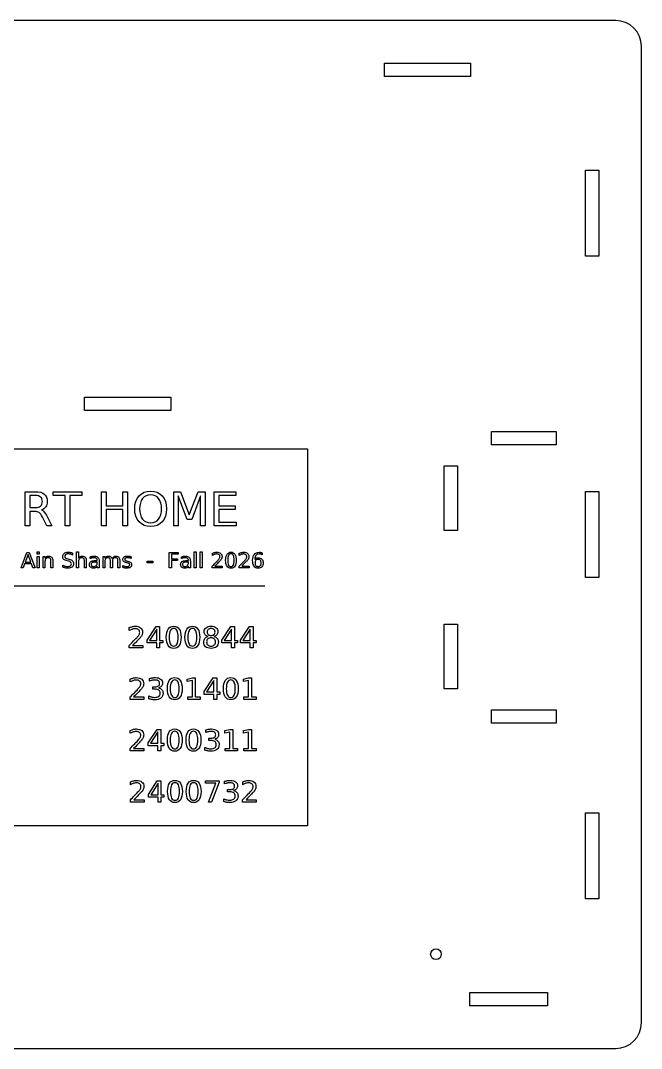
# Model space of a CAD drawing. Header units: millimetres. Extents: x 0 to 320, y 0 to 240.
# Drawn here: x 175 to 320, y 0 to 240 of the extents above; entities that cross this region are included whole.
import ezdxf

# ---------------------------------------------------------------- set-up
doc = ezdxf.new("R2010")
doc.units = ezdxf.units.MM
doc.layers.add('CUT', color=1, linetype='Continuous')
doc.layers.add('ENGRAVE', color=5, linetype='Continuous')

msp = doc.modelspace()

# ---------------------------------------------------------------- linework, layer by layer
at = {"layer": 'CUT'}
msp.add_lwpolyline([(6, 0), (314, 0), (315.17, 0.12), (316.3, 0.46), (317.33, 1.01), (318.24, 1.76), (318.99, 2.67), (319.54, 3.7), (319.88, 4.83), (320, 6), (320, 234), (319.88, 235.17), (319.54, 236.3), (318.99, 237.33), (318.24, 238.24), (317.33, 238.99), (316.3, 239.54), (315.17, 239.88), (314, 240), (6, 240)], dxfattribs=at)
for points in [[(280.05, 226.95), (259.95, 226.95), (259.95, 230.05), (280.05, 230.05)], [(310.05, 205.05), (310.05, 184.95), (306.95, 184.95), (306.95, 205.05)], [(210.05, 152.05), (210.05, 148.95), (189.95, 148.95), (189.95, 152.05)], [(284.95, 144.05), (300.05, 144.05), (300.05, 140.95), (284.95, 140.95)], [(277.05, 120.95), (273.95, 120.95), (273.95, 136.05), (277.05, 136.05)], [(310.05, 109.95), (306.95, 109.95), (306.95, 130.05), (310.05, 130.05)], [(273.95, 83.95), (273.95, 99.05), (277.05, 99.05), (277.05, 83.95)], [(300.05, 79.05), (300.05, 75.95), (284.95, 75.95), (284.95, 79.05)], [(306.95, 34.95), (306.95, 55.05), (310.05, 55.05), (310.05, 34.95)], [(298.05, 13.05), (298.05, 9.95), (279.95, 9.95), (279.95, 13.05)]]:
    msp.add_lwpolyline(points, close=True, dxfattribs=at)
msp.add_circle((272, 22), 1.25, dxfattribs=at)
at = {"layer": 'ENGRAVE'}
msp.add_line((88, 108), (232, 108), dxfattribs=at)
for points in [[(78, 52), (78, 140), (242, 140), (242, 52)], [(179.84, 125.75), (180.01, 125.68), (180.18, 125.57), (180.35, 125.42), (180.51, 125.25), (180.68, 125.04), (180.84, 124.79), (181.01, 124.51), (181.18, 124.19), (182.27, 122), (181.11, 122), (180.09, 124.05), (179.89, 124.42), (179.7, 124.72), (179.51, 124.95), (179.32, 125.12), (179.12, 125.23), (178.88, 125.32), (178.61, 125.36), (178.3, 125.38), (177.13, 125.38), (177.13, 122), (176.04, 122), (176.04, 130), (178.49, 130), (179.13, 129.96), (179.68, 129.86), (180.15, 129.68), (180.53, 129.43), (180.83, 129.1), (181.04, 128.71), (181.17, 128.24), (181.21, 127.7), (181.19, 127.33), (181.12, 127), (181.01, 126.71), (180.86, 126.44), (180.66, 126.21), (180.43, 126.02), (180.15, 125.87), (179.84, 125.75)], [(182.56, 130), (189.33, 130), (189.33, 129.09), (186.49, 129.09), (186.49, 122), (185.4, 122), (185.4, 129.09), (182.56, 129.09), (182.56, 130)], [(193.86, 130), (194.94, 130), (194.94, 126.72), (198.87, 126.72), (198.87, 130), (199.96, 130), (199.96, 122), (198.87, 122), (198.87, 125.81), (194.94, 125.81), (194.94, 122), (193.86, 122), (193.86, 130)], [(205.36, 130.14), (206.16, 130.07), (206.87, 129.86), (207.5, 129.51), (208.05, 129.02), (208.49, 128.4), (208.8, 127.7), (208.99, 126.89), (209.06, 125.99), (208.99, 125.09), (208.8, 124.29), (208.49, 123.58), (208.05, 122.97), (207.5, 122.48), (206.87, 122.13), (206.16, 121.92), (205.36, 121.84), (204.56, 121.91), (203.84, 122.13), (203.21, 122.48), (202.66, 122.97), (202.22, 123.58), (201.9, 124.29), (201.71, 125.09), (201.65, 125.99), (201.71, 126.89), (201.9, 127.7), (202.22, 128.4), (202.66, 129.02), (203.21, 129.51), (203.84, 129.86), (204.56, 130.07), (205.36, 130.14)], [(210.75, 130), (212.36, 130), (214.4, 124.56), (216.46, 130), (218.07, 130), (218.07, 122), (217.01, 122), (217.01, 129.02), (214.95, 123.54), (213.86, 123.54), (211.8, 129.02), (211.8, 122), (210.75, 122), (210.75, 130)], [(220.22, 130), (225.28, 130), (225.28, 129.09), (221.3, 129.09), (221.3, 126.72), (225.11, 126.72), (225.11, 125.81), (221.3, 125.81), (221.3, 122.91), (225.37, 122.91), (225.37, 122), (220.22, 122), (220.22, 130)], [(177.13, 129.11), (177.13, 126.27), (178.49, 126.27), (178.85, 126.29), (179.17, 126.36), (179.44, 126.47), (179.67, 126.63), (179.84, 126.83), (179.97, 127.08), (180.04, 127.37), (180.07, 127.7), (180.04, 128.03), (179.97, 128.31), (179.84, 128.55), (179.67, 128.75), (179.44, 128.91), (179.17, 129.02), (178.85, 129.09), (178.49, 129.11), (177.13, 129.11)], [(205.36, 129.27), (204.8, 129.21), (204.3, 129.05), (203.86, 128.77), (203.49, 128.39), (203.18, 127.91), (202.97, 127.35), (202.84, 126.71), (202.79, 125.99), (202.84, 125.28), (202.97, 124.64), (203.18, 124.08), (203.49, 123.6), (203.86, 123.22), (204.3, 122.94), (204.8, 122.78), (205.36, 122.72), (205.92, 122.78), (206.41, 122.94), (206.85, 123.22), (207.23, 123.6), (207.53, 124.08), (207.74, 124.64), (207.87, 125.28), (207.91, 125.99), (207.87, 126.71), (207.74, 127.35), (207.53, 127.91), (207.23, 128.39), (206.85, 128.77), (206.41, 129.05), (205.92, 129.21), (205.36, 129.27)], [(176.46, 115.8), (177.01, 115.8), (178.38, 112.2), (177.88, 112.2), (177.55, 113.12), (175.93, 113.12), (175.6, 112.2), (175.09, 112.2), (176.46, 115.8)], [(176.74, 115.32), (176.07, 113.53), (177.4, 113.53), (176.74, 115.32)], [(178.89, 115.95), (179.33, 115.95), (179.33, 115.39), (178.89, 115.39), (178.89, 115.95)], [(187.14, 115.68), (187.14, 115.21), (187, 115.27), (186.87, 115.32), (186.74, 115.37), (186.62, 115.4), (186.49, 115.43), (186.37, 115.45), (186.26, 115.47), (186.14, 115.47), (185.95, 115.46), (185.79, 115.43), (185.65, 115.38), (185.53, 115.32), (185.43, 115.23), (185.37, 115.13), (185.33, 115.01), (185.31, 114.88), (185.32, 114.76), (185.35, 114.67), (185.39, 114.58), (185.46, 114.52), (185.54, 114.46), (185.66, 114.41), (185.82, 114.36), (186, 114.32), (186.29, 114.26), (186.55, 114.2), (186.77, 114.12), (186.95, 114.01), (187.1, 113.89), (187.21, 113.75), (187.29, 113.59), (187.34, 113.4), (187.36, 113.19), (187.33, 112.95), (187.27, 112.73), (187.16, 112.55), (187.01, 112.4), (186.81, 112.28), (186.57, 112.2), (186.3, 112.15), (185.98, 112.13), (185.85, 112.13), (185.71, 112.14), (185.58, 112.16), (185.43, 112.19), (185.29, 112.22), (185.14, 112.26), (184.99, 112.31), (184.84, 112.36), (184.84, 112.86), (184.98, 112.78), (185.13, 112.71), (185.28, 112.66), (185.42, 112.61), (185.56, 112.57), (185.7, 112.55), (185.84, 112.53), (185.98, 112.53), (186.17, 112.54), (186.35, 112.57), (186.5, 112.62), (186.62, 112.69), (186.72, 112.78), (186.79, 112.89), (186.83, 113.01), (186.85, 113.16), (186.84, 113.28), (186.81, 113.39), (186.76, 113.49), (186.69, 113.57), (186.59, 113.64), (186.47, 113.7), (186.32, 113.75), (186.15, 113.8), (185.85, 113.85), (185.6, 113.92), (185.39, 113.99), (185.21, 114.09), (185.07, 114.19), (184.96, 114.32), (184.88, 114.47), (184.84, 114.64), (184.82, 114.84), (184.84, 115.06), (184.91, 115.26), (185.01, 115.44), (185.16, 115.59), (185.34, 115.71), (185.56, 115.8), (185.81, 115.85), (186.09, 115.87), (186.21, 115.86), (186.34, 115.85), (186.47, 115.84), (186.6, 115.82), (186.73, 115.79), (186.87, 115.76), (187, 115.72), (187.14, 115.68)], [(190.34, 113.83), (190.34, 112.2), (189.9, 112.2), (189.9, 113.82), (189.89, 114), (189.86, 114.15), (189.81, 114.28), (189.75, 114.39), (189.66, 114.47), (189.56, 114.53), (189.44, 114.57), (189.3, 114.58), (189.13, 114.57), (188.98, 114.52), (188.85, 114.45), (188.73, 114.35), (188.64, 114.23), (188.58, 114.08), (188.54, 113.91), (188.53, 113.73), (188.53, 112.2), (188.08, 112.2), (188.08, 115.95), (188.53, 115.95), (188.53, 114.48), (188.61, 114.6), (188.7, 114.69), (188.8, 114.78), (188.9, 114.85), (189.01, 114.9), (189.13, 114.94), (189.26, 114.96), (189.4, 114.97), (189.62, 114.95), (189.81, 114.89), (189.97, 114.8), (190.1, 114.68), (190.21, 114.52), (190.28, 114.32), (190.33, 114.09), (190.34, 113.83)], [(209.72, 115.8), (211.79, 115.8), (211.79, 115.39), (210.2, 115.39), (210.2, 114.33), (211.63, 114.33), (211.63, 113.92), (210.2, 113.92), (210.2, 112.2), (209.72, 112.2), (209.72, 115.8)], [(215.56, 115.95), (216.01, 115.95), (216.01, 112.2), (215.56, 112.2), (215.56, 115.95)], [(216.94, 115.95), (217.38, 115.95), (217.38, 112.2), (216.94, 112.2), (216.94, 115.95)], [(220.36, 112.61), (222.06, 112.61), (222.06, 112.2), (219.77, 112.2), (219.77, 112.61), (219.92, 112.77), (220.1, 112.95), (220.3, 113.15), (220.53, 113.38), (220.75, 113.6), (220.92, 113.78), (221.05, 113.91), (221.13, 114), (221.24, 114.13), (221.33, 114.25), (221.4, 114.35), (221.46, 114.45), (221.5, 114.54), (221.53, 114.63), (221.55, 114.72), (221.55, 114.81), (221.54, 114.94), (221.5, 115.07), (221.44, 115.18), (221.35, 115.27), (221.24, 115.35), (221.12, 115.41), (220.98, 115.44), (220.83, 115.46), (220.71, 115.45), (220.59, 115.44), (220.47, 115.41), (220.34, 115.38), (220.21, 115.33), (220.08, 115.28), (219.94, 115.21), (219.8, 115.13), (219.8, 115.63), (219.94, 115.68), (220.08, 115.73), (220.22, 115.77), (220.35, 115.8), (220.47, 115.83), (220.59, 115.85), (220.71, 115.86), (220.82, 115.87), (221.08, 115.85), (221.32, 115.8), (221.53, 115.71), (221.71, 115.59), (221.85, 115.43), (221.96, 115.26), (222.02, 115.06), (222.04, 114.84), (222.04, 114.73), (222.02, 114.62), (221.99, 114.52), (221.96, 114.42), (221.91, 114.31), (221.84, 114.2), (221.76, 114.08), (221.65, 113.95), (221.61, 113.9), (221.53, 113.81), (221.42, 113.69), (221.27, 113.54), (221.09, 113.36), (220.88, 113.14), (220.64, 112.89), (220.36, 112.61)], [(224.12, 115.87), (224.41, 115.84), (224.66, 115.75), (224.87, 115.6), (225.05, 115.39), (225.19, 115.12), (225.29, 114.8), (225.35, 114.43), (225.37, 114), (225.35, 113.57), (225.29, 113.19), (225.19, 112.87), (225.05, 112.61), (224.87, 112.4), (224.66, 112.25), (224.41, 112.16), (224.12, 112.13), (223.84, 112.16), (223.59, 112.25), (223.38, 112.4), (223.2, 112.61), (223.06, 112.87), (222.96, 113.19), (222.9, 113.57), (222.88, 114), (222.9, 114.43), (222.96, 114.8), (223.06, 115.12), (223.2, 115.39), (223.38, 115.6), (223.59, 115.75), (223.84, 115.84), (224.12, 115.87)], [(224.12, 115.48), (223.95, 115.46), (223.79, 115.39), (223.66, 115.27), (223.56, 115.11), (223.48, 114.9), (223.42, 114.65), (223.38, 114.34), (223.37, 114), (223.38, 113.65), (223.42, 113.35), (223.48, 113.09), (223.56, 112.89), (223.66, 112.72), (223.79, 112.61), (223.95, 112.54), (224.12, 112.52), (224.3, 112.54), (224.45, 112.61), (224.59, 112.72), (224.69, 112.89), (224.77, 113.09), (224.83, 113.35), (224.87, 113.65), (224.88, 114), (224.87, 114.34), (224.83, 114.65), (224.77, 114.9), (224.69, 115.11), (224.59, 115.27), (224.45, 115.39), (224.3, 115.46), (224.12, 115.48)], [(226.64, 112.61), (228.34, 112.61), (228.34, 112.2), (226.06, 112.2), (226.06, 112.61), (226.21, 112.77), (226.39, 112.95), (226.59, 113.15), (226.81, 113.38), (227.03, 113.6), (227.2, 113.78), (227.33, 113.91), (227.42, 114), (227.52, 114.13), (227.61, 114.25), (227.69, 114.35), (227.74, 114.45), (227.78, 114.54), (227.81, 114.63), (227.83, 114.72), (227.83, 114.81), (227.82, 114.94), (227.78, 115.07), (227.72, 115.18), (227.63, 115.27), (227.52, 115.35), (227.4, 115.41), (227.26, 115.44), (227.11, 115.46), (226.99, 115.45), (226.87, 115.44), (226.75, 115.41), (226.63, 115.38), (226.5, 115.33), (226.36, 115.28), (226.22, 115.21), (226.08, 115.13), (226.08, 115.63), (226.23, 115.68), (226.37, 115.73), (226.5, 115.77), (226.63, 115.8), (226.76, 115.83), (226.88, 115.85), (226.99, 115.86), (227.1, 115.87), (227.36, 115.85), (227.6, 115.8), (227.81, 115.71), (227.99, 115.59), (228.14, 115.43), (228.24, 115.26), (228.3, 115.06), (228.32, 114.84), (228.32, 114.73), (228.3, 114.62), (228.28, 114.52), (228.24, 114.42), (228.19, 114.31), (228.12, 114.2), (228.04, 114.08), (227.94, 113.95), (227.89, 113.9), (227.81, 113.81), (227.7, 113.69), (227.55, 113.54), (227.38, 113.36), (227.17, 113.14), (226.92, 112.89), (226.64, 112.61)], [(231.43, 115.72), (231.43, 115.28), (231.34, 115.32), (231.25, 115.35), (231.16, 115.38), (231.06, 115.41), (230.97, 115.43), (230.88, 115.44), (230.79, 115.45), (230.69, 115.46), (230.47, 115.43), (230.27, 115.37), (230.1, 115.27), (229.96, 115.13), (229.84, 114.95), (229.76, 114.72), (229.7, 114.45), (229.67, 114.15), (229.74, 114.24), (229.83, 114.33), (229.92, 114.41), (230.02, 114.47), (230.13, 114.52), (230.25, 114.55), (230.37, 114.57), (230.5, 114.58), (230.75, 114.56), (230.98, 114.5), (231.18, 114.39), (231.35, 114.25), (231.49, 114.07), (231.59, 113.86), (231.65, 113.62), (231.67, 113.35), (231.65, 113.09), (231.59, 112.86), (231.48, 112.65), (231.34, 112.47), (231.16, 112.32), (230.96, 112.21), (230.73, 112.15), (230.47, 112.13), (230.17, 112.16), (229.92, 112.25), (229.7, 112.4), (229.51, 112.61), (229.37, 112.87), (229.27, 113.19), (229.2, 113.57), (229.18, 114), (229.21, 114.4), (229.28, 114.76), (229.41, 115.08), (229.59, 115.36), (229.81, 115.58), (230.06, 115.74), (230.35, 115.83), (230.68, 115.87), (230.77, 115.86), (230.86, 115.86), (230.95, 115.84), (231.05, 115.83), (231.14, 115.81), (231.24, 115.78), (231.33, 115.75), (231.43, 115.72)], [(178.89, 114.9), (179.33, 114.9), (179.33, 112.2), (178.89, 112.2), (178.89, 114.9)], [(182.51, 113.83), (182.51, 112.2), (182.06, 112.2), (182.06, 113.82), (182.05, 114), (182.03, 114.15), (181.98, 114.28), (181.91, 114.39), (181.83, 114.47), (181.73, 114.53), (181.61, 114.57), (181.47, 114.58), (181.3, 114.57), (181.14, 114.52), (181.01, 114.45), (180.9, 114.35), (180.81, 114.23), (180.74, 114.08), (180.71, 113.91), (180.69, 113.73), (180.69, 112.2), (180.25, 112.2), (180.25, 114.9), (180.69, 114.9), (180.69, 114.48), (180.78, 114.6), (180.87, 114.69), (180.96, 114.78), (181.07, 114.85), (181.18, 114.9), (181.3, 114.94), (181.43, 114.96), (181.57, 114.97), (181.78, 114.95), (181.97, 114.89), (182.14, 114.8), (182.27, 114.68), (182.37, 114.52), (182.45, 114.32), (182.49, 114.09), (182.51, 113.83)], [(193.34, 113.74), (193.34, 112.2), (192.9, 112.2), (192.9, 112.61), (192.81, 112.5), (192.72, 112.4), (192.63, 112.31), (192.52, 112.25), (192.4, 112.2), (192.26, 112.16), (192.12, 112.14), (191.96, 112.13), (191.77, 112.14), (191.59, 112.19), (191.44, 112.26), (191.3, 112.36), (191.2, 112.49), (191.12, 112.63), (191.07, 112.8), (191.06, 112.99), (191.08, 113.2), (191.13, 113.39), (191.23, 113.54), (191.36, 113.67), (191.53, 113.77), (191.74, 113.85), (191.99, 113.89), (192.27, 113.9), (192.9, 113.9), (192.9, 113.95), (192.88, 114.09), (192.85, 114.22), (192.78, 114.33), (192.69, 114.42), (192.58, 114.5), (192.45, 114.55), (192.3, 114.58), (192.13, 114.59), (192.01, 114.59), (191.9, 114.58), (191.79, 114.56), (191.68, 114.53), (191.57, 114.5), (191.46, 114.46), (191.36, 114.42), (191.26, 114.37), (191.26, 114.78), (191.38, 114.82), (191.5, 114.86), (191.61, 114.89), (191.73, 114.92), (191.84, 114.94), (191.95, 114.95), (192.07, 114.96), (192.17, 114.97), (192.45, 114.95), (192.69, 114.89), (192.89, 114.79), (193.05, 114.66), (193.18, 114.49), (193.27, 114.28), (193.32, 114.03), (193.34, 113.74)], [(192.45, 113.56), (192.21, 113.55), (192, 113.53), (191.83, 113.49), (191.71, 113.43), (191.62, 113.36), (191.55, 113.27), (191.51, 113.15), (191.5, 113.02), (191.51, 112.9), (191.54, 112.8), (191.59, 112.72), (191.66, 112.64), (191.74, 112.58), (191.84, 112.54), (191.95, 112.51), (192.08, 112.5), (192.26, 112.52), (192.41, 112.57), (192.55, 112.65), (192.67, 112.76), (192.77, 112.9), (192.84, 113.07), (192.88, 113.25), (192.9, 113.46), (192.9, 113.56), (192.45, 113.56)], [(196.36, 114.38), (196.44, 114.52), (196.54, 114.64), (196.64, 114.74), (196.75, 114.82), (196.87, 114.89), (197.01, 114.93), (197.15, 114.96), (197.3, 114.97), (197.5, 114.95), (197.67, 114.89), (197.82, 114.8), (197.95, 114.67), (198.05, 114.51), (198.12, 114.31), (198.16, 114.09), (198.18, 113.83), (198.18, 112.2), (197.73, 112.2), (197.73, 113.82), (197.72, 114), (197.7, 114.15), (197.66, 114.29), (197.6, 114.39), (197.52, 114.47), (197.42, 114.53), (197.31, 114.57), (197.18, 114.58), (197.01, 114.57), (196.87, 114.52), (196.74, 114.45), (196.63, 114.35), (196.54, 114.23), (196.48, 114.08), (196.44, 113.91), (196.43, 113.73), (196.43, 112.2), (195.98, 112.2), (195.98, 113.82), (195.98, 114), (195.95, 114.16), (195.91, 114.29), (195.85, 114.39), (195.77, 114.47), (195.67, 114.53), (195.56, 114.57), (195.42, 114.58), (195.26, 114.57), (195.12, 114.52), (194.99, 114.45), (194.88, 114.35), (194.79, 114.22), (194.73, 114.08), (194.69, 113.91), (194.68, 113.73), (194.68, 112.2), (194.24, 112.2), (194.24, 114.9), (194.68, 114.9), (194.68, 114.48), (194.76, 114.6), (194.85, 114.7), (194.94, 114.78), (195.05, 114.85), (195.16, 114.9), (195.28, 114.94), (195.41, 114.96), (195.55, 114.97), (195.69, 114.96), (195.82, 114.93), (195.94, 114.88), (196.05, 114.82), (196.15, 114.73), (196.23, 114.63), (196.3, 114.52), (196.36, 114.38)], [(200.79, 114.82), (200.79, 114.4), (200.69, 114.45), (200.59, 114.49), (200.49, 114.52), (200.39, 114.55), (200.29, 114.57), (200.19, 114.58), (200.08, 114.59), (199.97, 114.59), (199.82, 114.59), (199.69, 114.57), (199.57, 114.54), (199.48, 114.49), (199.41, 114.44), (199.36, 114.37), (199.32, 114.28), (199.31, 114.19), (199.32, 114.12), (199.34, 114.05), (199.38, 114), (199.43, 113.95), (199.51, 113.9), (199.61, 113.86), (199.74, 113.82), (199.91, 113.78), (200.06, 113.75), (200.28, 113.69), (200.46, 113.62), (200.61, 113.55), (200.73, 113.46), (200.82, 113.36), (200.88, 113.24), (200.92, 113.1), (200.93, 112.95), (200.91, 112.77), (200.86, 112.61), (200.76, 112.47), (200.63, 112.35), (200.47, 112.25), (200.28, 112.18), (200.06, 112.14), (199.81, 112.13), (199.7, 112.13), (199.59, 112.14), (199.48, 112.15), (199.36, 112.17), (199.24, 112.2), (199.12, 112.23), (198.99, 112.26), (198.87, 112.3), (198.87, 112.76), (198.99, 112.7), (199.11, 112.65), (199.23, 112.6), (199.35, 112.57), (199.47, 112.54), (199.59, 112.52), (199.71, 112.51), (199.82, 112.5), (199.97, 112.51), (200.1, 112.53), (200.21, 112.56), (200.31, 112.61), (200.38, 112.67), (200.43, 112.74), (200.46, 112.82), (200.47, 112.91), (200.47, 113), (200.44, 113.07), (200.41, 113.14), (200.35, 113.19), (200.27, 113.24), (200.16, 113.28), (200.01, 113.33), (199.82, 113.37), (199.66, 113.41), (199.47, 113.46), (199.31, 113.52), (199.17, 113.59), (199.07, 113.68), (198.99, 113.78), (198.93, 113.89), (198.9, 114.02), (198.89, 114.17), (198.9, 114.35), (198.95, 114.51), (199.04, 114.64), (199.16, 114.76), (199.3, 114.85), (199.48, 114.91), (199.69, 114.95), (199.92, 114.97), (200.04, 114.96), (200.16, 114.96), (200.27, 114.95), (200.38, 114.93), (200.49, 114.91), (200.59, 114.88), (200.69, 114.85), (200.79, 114.82)], [(204.55, 113.75), (205.85, 113.75), (205.85, 113.35), (204.55, 113.35), (204.55, 113.75)], [(214.65, 113.74), (214.65, 112.2), (214.21, 112.2), (214.21, 112.61), (214.13, 112.5), (214.04, 112.4), (213.94, 112.31), (213.83, 112.25), (213.71, 112.2), (213.58, 112.16), (213.43, 112.14), (213.27, 112.13), (213.08, 112.14), (212.9, 112.19), (212.75, 112.26), (212.61, 112.36), (212.51, 112.49), (212.43, 112.63), (212.38, 112.8), (212.37, 112.99), (212.39, 113.2), (212.45, 113.39), (212.54, 113.54), (212.67, 113.67), (212.85, 113.77), (213.05, 113.85), (213.3, 113.89), (213.58, 113.9), (214.21, 113.9), (214.21, 113.95), (214.19, 114.09), (214.16, 114.22), (214.09, 114.33), (214, 114.42), (213.89, 114.5), (213.76, 114.55), (213.61, 114.58), (213.44, 114.59), (213.32, 114.59), (213.21, 114.58), (213.1, 114.56), (212.99, 114.53), (212.88, 114.5), (212.77, 114.46), (212.67, 114.42), (212.57, 114.37), (212.57, 114.78), (212.69, 114.82), (212.81, 114.86), (212.92, 114.89), (213.04, 114.92), (213.15, 114.94), (213.27, 114.95), (213.38, 114.96), (213.49, 114.97), (213.76, 114.95), (214, 114.89), (214.2, 114.79), (214.36, 114.66), (214.49, 114.49), (214.58, 114.28), (214.63, 114.03), (214.65, 113.74)], [(213.76, 113.56), (213.52, 113.55), (213.31, 113.53), (213.14, 113.49), (213.02, 113.43), (212.93, 113.36), (212.86, 113.27), (212.83, 113.15), (212.81, 113.02), (212.82, 112.9), (212.85, 112.8), (212.9, 112.72), (212.97, 112.64), (213.05, 112.58), (213.15, 112.54), (213.26, 112.51), (213.39, 112.5), (213.57, 112.52), (213.72, 112.57), (213.86, 112.65), (213.98, 112.76), (214.08, 112.9), (214.15, 113.07), (214.19, 113.25), (214.21, 113.46), (214.21, 113.56), (213.76, 113.56)], [(230.47, 114.19), (230.31, 114.18), (230.17, 114.14), (230.05, 114.07), (229.95, 113.97), (229.86, 113.85), (229.8, 113.7), (229.77, 113.54), (229.76, 113.35), (229.77, 113.17), (229.8, 113.01), (229.86, 112.86), (229.95, 112.74), (230.05, 112.64), (230.17, 112.57), (230.31, 112.53), (230.47, 112.52), (230.62, 112.53), (230.76, 112.57), (230.88, 112.64), (230.99, 112.74), (231.07, 112.86), (231.13, 113.01), (231.17, 113.17), (231.18, 113.35), (231.17, 113.54), (231.13, 113.7), (231.07, 113.85), (230.99, 113.97), (230.88, 114.07), (230.76, 114.14), (230.62, 114.18), (230.47, 114.19)], [(201.16, 94.07), (203.52, 94.07), (203.52, 93.5), (200.34, 93.5), (200.34, 94.07), (200.55, 94.29), (200.8, 94.54), (201.08, 94.82), (201.39, 95.14), (201.69, 95.45), (201.93, 95.69), (202.11, 95.88), (202.23, 96.01), (202.38, 96.18), (202.5, 96.34), (202.6, 96.49), (202.68, 96.62), (202.74, 96.75), (202.78, 96.87), (202.8, 97), (202.81, 97.12), (202.79, 97.31), (202.74, 97.48), (202.65, 97.64), (202.53, 97.77), (202.38, 97.88), (202.21, 97.96), (202.02, 98.01), (201.8, 98.02), (201.64, 98.01), (201.47, 97.99), (201.3, 97.96), (201.13, 97.91), (200.95, 97.85), (200.76, 97.77), (200.57, 97.68), (200.38, 97.58), (200.38, 98.26), (200.58, 98.34), (200.77, 98.4), (200.96, 98.46), (201.14, 98.51), (201.31, 98.54), (201.48, 98.57), (201.64, 98.59), (201.79, 98.59), (202.16, 98.57), (202.49, 98.49), (202.78, 98.37), (203.03, 98.2), (203.23, 97.99), (203.37, 97.75), (203.46, 97.47), (203.49, 97.16), (203.48, 97.01), (203.46, 96.86), (203.42, 96.72), (203.37, 96.58), (203.3, 96.44), (203.21, 96.28), (203.09, 96.11), (202.95, 95.93), (202.89, 95.86), (202.78, 95.74), (202.62, 95.58), (202.42, 95.37), (202.17, 95.11), (201.88, 94.81), (201.54, 94.46), (201.16, 94.07)], [(206.62, 98.5), (207.47, 98.5), (207.47, 95.24), (208.18, 95.24), (208.18, 94.68), (207.47, 94.68), (207.47, 93.5), (206.8, 93.5), (206.8, 94.68), (204.54, 94.68), (204.54, 95.33), (206.62, 98.5)], [(210.75, 98.59), (211.14, 98.55), (211.49, 98.42), (211.78, 98.22), (212.03, 97.93), (212.23, 97.56), (212.36, 97.11), (212.45, 96.59), (212.47, 95.99), (212.45, 95.4), (212.36, 94.88), (212.23, 94.44), (212.03, 94.07), (211.78, 93.78), (211.49, 93.57), (211.14, 93.44), (210.75, 93.4), (210.35, 93.44), (210.01, 93.57), (209.71, 93.78), (209.46, 94.07), (209.27, 94.44), (209.13, 94.88), (209.05, 95.4), (209.02, 95.99), (209.05, 96.59), (209.13, 97.11), (209.27, 97.56), (209.46, 97.93), (209.71, 98.22), (210.01, 98.42), (210.35, 98.55), (210.75, 98.59)], [(215.11, 98.59), (215.51, 98.55), (215.85, 98.42), (216.15, 98.22), (216.39, 97.93), (216.59, 97.56), (216.73, 97.11), (216.81, 96.59), (216.84, 95.99), (216.81, 95.4), (216.73, 94.88), (216.59, 94.44), (216.39, 94.07), (216.15, 93.78), (215.85, 93.57), (215.51, 93.44), (215.11, 93.4), (214.72, 93.44), (214.37, 93.57), (214.07, 93.78), (213.83, 94.07), (213.63, 94.44), (213.49, 94.88), (213.41, 95.4), (213.38, 95.99), (213.41, 96.59), (213.49, 97.11), (213.63, 97.56), (213.83, 97.93), (214.07, 98.22), (214.37, 98.42), (214.72, 98.55), (215.11, 98.59)], [(218.8, 96.16), (218.59, 96.23), (218.41, 96.32), (218.25, 96.43), (218.12, 96.57), (218.01, 96.72), (217.94, 96.9), (217.89, 97.09), (217.88, 97.29), (217.9, 97.58), (217.98, 97.83), (218.12, 98.05), (218.3, 98.24), (218.54, 98.39), (218.81, 98.5), (219.12, 98.57), (219.47, 98.59), (219.83, 98.57), (220.14, 98.5), (220.41, 98.39), (220.65, 98.24), (220.83, 98.05), (220.97, 97.83), (221.05, 97.58), (221.07, 97.29), (221.06, 97.09), (221.01, 96.9), (220.94, 96.72), (220.83, 96.57), (220.7, 96.43), (220.54, 96.32), (220.36, 96.23), (220.15, 96.16), (220.39, 96.09), (220.59, 95.99), (220.77, 95.87), (220.92, 95.72), (221.04, 95.54), (221.12, 95.35), (221.17, 95.14), (221.19, 94.91), (221.16, 94.56), (221.08, 94.26), (220.94, 94.01), (220.75, 93.79), (220.5, 93.62), (220.21, 93.5), (219.86, 93.43), (219.47, 93.4), (219.08, 93.43), (218.74, 93.5), (218.45, 93.62), (218.2, 93.79), (218.01, 94.01), (217.87, 94.26), (217.79, 94.56), (217.76, 94.91), (217.78, 95.14), (217.83, 95.35), (217.91, 95.54), (218.03, 95.72), (218.18, 95.87), (218.36, 95.99), (218.57, 96.09), (218.8, 96.16)], [(224.07, 98.5), (224.92, 98.5), (224.92, 95.24), (225.64, 95.24), (225.64, 94.68), (224.92, 94.68), (224.92, 93.5), (224.25, 93.5), (224.25, 94.68), (221.99, 94.68), (221.99, 95.33), (224.07, 98.5)], [(228.44, 98.5), (229.29, 98.5), (229.29, 95.24), (230, 95.24), (230, 94.68), (229.29, 94.68), (229.29, 93.5), (228.61, 93.5), (228.61, 94.68), (226.36, 94.68), (226.36, 95.33), (228.44, 98.5)], [(206.8, 97.91), (205.09, 95.24), (206.8, 95.24), (206.8, 97.91)], [(210.75, 98.05), (210.5, 98.02), (210.29, 97.93), (210.11, 97.77), (209.96, 97.54), (209.85, 97.25), (209.76, 96.9), (209.72, 96.48), (209.7, 95.99), (209.72, 95.51), (209.76, 95.1), (209.85, 94.74), (209.96, 94.45), (210.11, 94.23), (210.29, 94.07), (210.5, 93.97), (210.75, 93.94), (210.99, 93.97), (211.21, 94.07), (211.39, 94.23), (211.54, 94.45), (211.65, 94.74), (211.73, 95.1), (211.78, 95.51), (211.8, 95.99), (211.78, 96.48), (211.73, 96.9), (211.65, 97.25), (211.54, 97.54), (211.39, 97.77), (211.21, 97.93), (210.99, 98.02), (210.75, 98.05)], [(215.11, 98.05), (214.87, 98.02), (214.65, 97.93), (214.47, 97.77), (214.33, 97.54), (214.21, 97.25), (214.13, 96.9), (214.08, 96.48), (214.06, 95.99), (214.08, 95.51), (214.13, 95.1), (214.21, 94.74), (214.33, 94.45), (214.47, 94.23), (214.65, 94.07), (214.87, 93.97), (215.11, 93.94), (215.36, 93.97), (215.57, 94.07), (215.75, 94.23), (215.9, 94.45), (216.01, 94.74), (216.1, 95.1), (216.15, 95.51), (216.16, 95.99), (216.15, 96.48), (216.1, 96.9), (216.01, 97.25), (215.9, 97.54), (215.75, 97.77), (215.57, 97.93), (215.36, 98.02), (215.11, 98.05)], [(218.55, 97.23), (218.57, 97.05), (218.61, 96.88), (218.69, 96.74), (218.79, 96.62), (218.93, 96.53), (219.08, 96.46), (219.27, 96.42), (219.47, 96.41), (219.68, 96.42), (219.86, 96.46), (220.02, 96.53), (220.16, 96.62), (220.26, 96.74), (220.34, 96.88), (220.39, 97.05), (220.4, 97.23), (220.39, 97.41), (220.34, 97.58), (220.26, 97.72), (220.16, 97.84), (220.02, 97.93), (219.86, 98), (219.68, 98.04), (219.47, 98.05), (219.27, 98.04), (219.08, 98), (218.93, 97.93), (218.79, 97.84), (218.69, 97.72), (218.61, 97.58), (218.57, 97.41), (218.55, 97.23)], [(224.25, 97.91), (222.54, 95.24), (224.25, 95.24), (224.25, 97.91)], [(228.61, 97.91), (226.91, 95.24), (228.61, 95.24), (228.61, 97.91)], [(219.47, 95.87), (219.25, 95.86), (219.04, 95.81), (218.87, 95.73), (218.72, 95.62), (218.59, 95.48), (218.51, 95.31), (218.46, 95.12), (218.44, 94.91), (218.46, 94.69), (218.51, 94.5), (218.59, 94.34), (218.72, 94.2), (218.87, 94.08), (219.04, 94), (219.25, 93.95), (219.47, 93.94), (219.7, 93.95), (219.91, 94), (220.08, 94.08), (220.23, 94.2), (220.36, 94.34), (220.44, 94.51), (220.5, 94.69), (220.51, 94.91), (220.5, 95.12), (220.44, 95.31), (220.36, 95.48), (220.24, 95.62), (220.08, 95.73), (219.91, 95.81), (219.7, 95.86), (219.47, 95.87)], [(201.4, 82.07), (203.76, 82.07), (203.76, 81.5), (200.59, 81.5), (200.59, 82.07), (200.8, 82.29), (201.04, 82.54), (201.32, 82.82), (201.64, 83.14), (201.94, 83.45), (202.18, 83.69), (202.36, 83.88), (202.47, 84.01), (202.63, 84.18), (202.75, 84.34), (202.85, 84.49), (202.93, 84.62), (202.99, 84.75), (203.03, 84.87), (203.05, 85), (203.06, 85.12), (203.04, 85.31), (202.99, 85.48), (202.9, 85.64), (202.78, 85.77), (202.63, 85.88), (202.46, 85.96), (202.26, 86.01), (202.05, 86.02), (201.89, 86.01), (201.72, 85.99), (201.55, 85.96), (201.38, 85.91), (201.2, 85.85), (201.01, 85.77), (200.82, 85.68), (200.62, 85.58), (200.62, 86.26), (200.82, 86.34), (201.02, 86.4), (201.21, 86.46), (201.39, 86.51), (201.56, 86.54), (201.73, 86.57), (201.89, 86.59), (202.04, 86.59), (202.4, 86.57), (202.73, 86.49), (203.02, 86.37), (203.28, 86.2), (203.48, 85.99), (203.62, 85.75), (203.71, 85.47), (203.74, 85.16), (203.73, 85.01), (203.71, 84.86), (203.67, 84.72), (203.62, 84.58), (203.55, 84.44), (203.46, 84.28), (203.34, 84.11), (203.2, 83.93), (203.14, 83.86), (203.03, 83.74), (202.87, 83.58), (202.67, 83.37), (202.42, 83.11), (202.13, 82.81), (201.79, 82.46), (201.4, 82.07)], [(207.23, 84.2), (207.46, 84.13), (207.67, 84.04), (207.84, 83.91), (207.99, 83.76), (208.11, 83.59), (208.2, 83.4), (208.25, 83.18), (208.27, 82.95), (208.23, 82.6), (208.14, 82.3), (207.98, 82.03), (207.76, 81.81), (207.47, 81.63), (207.14, 81.5), (206.75, 81.43), (206.31, 81.4), (206.15, 81.41), (205.99, 81.42), (205.83, 81.44), (205.66, 81.46), (205.49, 81.5), (205.32, 81.54), (205.15, 81.59), (204.97, 81.65), (204.97, 82.3), (205.12, 82.23), (205.27, 82.16), (205.43, 82.1), (205.59, 82.06), (205.76, 82.02), (205.93, 81.99), (206.11, 81.98), (206.29, 81.97), (206.59, 81.99), (206.85, 82.03), (207.07, 82.11), (207.26, 82.22), (207.4, 82.36), (207.51, 82.53), (207.57, 82.73), (207.59, 82.95), (207.57, 83.16), (207.51, 83.35), (207.42, 83.51), (207.28, 83.65), (207.11, 83.75), (206.91, 83.83), (206.68, 83.88), (206.42, 83.89), (205.84, 83.89), (205.84, 84.45), (206.45, 84.45), (206.68, 84.46), (206.89, 84.5), (207.06, 84.56), (207.21, 84.65), (207.33, 84.76), (207.41, 84.89), (207.46, 85.05), (207.47, 85.22), (207.46, 85.41), (207.41, 85.56), (207.32, 85.7), (207.2, 85.82), (207.05, 85.91), (206.87, 85.97), (206.66, 86.01), (206.42, 86.02), (206.28, 86.02), (206.13, 86.01), (205.98, 85.99), (205.82, 85.96), (205.66, 85.93), (205.49, 85.88), (205.31, 85.83), (205.12, 85.77), (205.12, 86.38), (205.31, 86.43), (205.5, 86.47), (205.67, 86.51), (205.85, 86.54), (206.01, 86.56), (206.17, 86.58), (206.33, 86.59), (206.48, 86.59), (206.85, 86.57), (207.17, 86.5), (207.45, 86.39), (207.7, 86.24), (207.9, 86.05), (208.04, 85.83), (208.12, 85.58), (208.15, 85.29), (208.13, 85.09), (208.09, 84.91), (208.01, 84.74), (207.91, 84.59), (207.78, 84.46), (207.62, 84.35), (207.44, 84.26), (207.23, 84.2)], [(210.99, 86.59), (211.39, 86.55), (211.74, 86.42), (212.03, 86.22), (212.28, 85.93), (212.47, 85.56), (212.61, 85.11), (212.69, 84.59), (212.72, 83.99), (212.69, 83.4), (212.61, 82.88), (212.47, 82.44), (212.28, 82.07), (212.03, 81.78), (211.74, 81.57), (211.39, 81.44), (210.99, 81.4), (210.6, 81.44), (210.25, 81.57), (209.96, 81.78), (209.71, 82.07), (209.52, 82.44), (209.38, 82.88), (209.29, 83.4), (209.27, 83.99), (209.29, 84.59), (209.38, 85.11), (209.52, 85.56), (209.71, 85.93), (209.96, 86.22), (210.25, 86.42), (210.6, 86.55), (210.99, 86.59)], [(214.03, 82.07), (215.13, 82.07), (215.13, 85.88), (213.93, 85.64), (213.93, 86.26), (215.13, 86.5), (215.8, 86.5), (215.8, 82.07), (216.91, 82.07), (216.91, 81.5), (214.03, 81.5), (214.03, 82.07)], [(219.96, 86.5), (220.81, 86.5), (220.81, 83.24), (221.52, 83.24), (221.52, 82.68), (220.81, 82.68), (220.81, 81.5), (220.13, 81.5), (220.13, 82.68), (217.88, 82.68), (217.88, 83.33), (219.96, 86.5)], [(224.09, 86.59), (224.48, 86.55), (224.83, 86.42), (225.12, 86.22), (225.37, 85.93), (225.56, 85.56), (225.7, 85.11), (225.79, 84.59), (225.81, 83.99), (225.79, 83.4), (225.7, 82.88), (225.56, 82.44), (225.37, 82.07), (225.12, 81.78), (224.83, 81.57), (224.48, 81.44), (224.09, 81.4), (223.69, 81.44), (223.34, 81.57), (223.05, 81.78), (222.8, 82.07), (222.61, 82.44), (222.47, 82.88), (222.39, 83.4), (222.36, 83.99), (222.39, 84.59), (222.47, 85.11), (222.61, 85.56), (222.8, 85.93), (223.05, 86.22), (223.34, 86.42), (223.69, 86.55), (224.09, 86.59)], [(227.12, 82.07), (228.23, 82.07), (228.23, 85.88), (227.02, 85.64), (227.02, 86.26), (228.22, 86.5), (228.89, 86.5), (228.89, 82.07), (230, 82.07), (230, 81.5), (227.12, 81.5), (227.12, 82.07)], [(210.99, 86.05), (210.75, 86.02), (210.54, 85.93), (210.36, 85.77), (210.21, 85.54), (210.09, 85.25), (210.01, 84.9), (209.96, 84.48), (209.95, 83.99), (209.96, 83.51), (210.01, 83.1), (210.09, 82.74), (210.21, 82.45), (210.36, 82.23), (210.54, 82.07), (210.75, 81.97), (210.99, 81.94), (211.24, 81.97), (211.45, 82.07), (211.64, 82.23), (211.78, 82.45), (211.9, 82.74), (211.98, 83.1), (212.03, 83.51), (212.05, 83.99), (212.03, 84.48), (211.98, 84.9), (211.9, 85.25), (211.78, 85.54), (211.64, 85.77), (211.45, 85.93), (211.24, 86.02), (210.99, 86.05)], [(220.13, 85.91), (218.43, 83.24), (220.13, 83.24), (220.13, 85.91)], [(224.09, 86.05), (223.84, 86.02), (223.63, 85.93), (223.45, 85.77), (223.3, 85.54), (223.19, 85.25), (223.1, 84.9), (223.05, 84.48), (223.04, 83.99), (223.05, 83.51), (223.1, 83.1), (223.19, 82.74), (223.3, 82.45), (223.45, 82.23), (223.63, 82.07), (223.84, 81.97), (224.09, 81.94), (224.33, 81.97), (224.55, 82.07), (224.73, 82.23), (224.87, 82.45), (224.99, 82.74), (225.07, 83.1), (225.12, 83.51), (225.14, 83.99), (225.12, 84.48), (225.07, 84.9), (224.99, 85.25), (224.87, 85.54), (224.73, 85.77), (224.55, 85.93), (224.33, 86.02), (224.09, 86.05)], [(201.4, 70.07), (203.76, 70.07), (203.76, 69.5), (200.59, 69.5), (200.59, 70.07), (200.8, 70.29), (201.04, 70.54), (201.32, 70.82), (201.64, 71.14), (201.94, 71.45), (202.18, 71.69), (202.36, 71.88), (202.47, 72.01), (202.63, 72.18), (202.75, 72.34), (202.85, 72.49), (202.93, 72.62), (202.99, 72.75), (203.03, 72.87), (203.05, 73), (203.06, 73.12), (203.04, 73.31), (202.99, 73.48), (202.9, 73.64), (202.78, 73.77), (202.63, 73.88), (202.46, 73.96), (202.26, 74.01), (202.05, 74.02), (201.89, 74.01), (201.72, 73.99), (201.55, 73.96), (201.38, 73.91), (201.2, 73.85), (201.01, 73.77), (200.82, 73.68), (200.62, 73.58), (200.62, 74.26), (200.82, 74.34), (201.02, 74.4), (201.21, 74.46), (201.39, 74.51), (201.56, 74.54), (201.73, 74.57), (201.89, 74.59), (202.04, 74.59), (202.4, 74.57), (202.73, 74.49), (203.02, 74.37), (203.28, 74.2), (203.48, 73.99), (203.62, 73.75), (203.71, 73.47), (203.74, 73.16), (203.73, 73.01), (203.71, 72.86), (203.67, 72.72), (203.62, 72.58), (203.55, 72.44), (203.46, 72.28), (203.34, 72.11), (203.2, 71.93), (203.14, 71.86), (203.03, 71.74), (202.87, 71.58), (202.67, 71.37), (202.42, 71.11), (202.13, 70.81), (201.79, 70.46), (201.4, 70.07)], [(206.87, 74.5), (207.72, 74.5), (207.72, 71.24), (208.43, 71.24), (208.43, 70.68), (207.72, 70.68), (207.72, 69.5), (207.04, 69.5), (207.04, 70.68), (204.79, 70.68), (204.79, 71.33), (206.87, 74.5)], [(210.99, 74.59), (211.39, 74.55), (211.74, 74.42), (212.03, 74.22), (212.28, 73.93), (212.47, 73.56), (212.61, 73.11), (212.69, 72.59), (212.72, 71.99), (212.69, 71.4), (212.61, 70.88), (212.47, 70.44), (212.28, 70.07), (212.03, 69.78), (211.74, 69.57), (211.39, 69.44), (210.99, 69.4), (210.6, 69.44), (210.25, 69.57), (209.96, 69.78), (209.71, 70.07), (209.52, 70.44), (209.38, 70.88), (209.29, 71.4), (209.27, 71.99), (209.29, 72.59), (209.38, 73.11), (209.52, 73.56), (209.71, 73.93), (209.96, 74.22), (210.25, 74.42), (210.6, 74.55), (210.99, 74.59)], [(215.36, 74.59), (215.75, 74.55), (216.1, 74.42), (216.4, 74.22), (216.64, 73.93), (216.84, 73.56), (216.98, 73.11), (217.06, 72.59), (217.09, 71.99), (217.06, 71.4), (216.98, 70.88), (216.84, 70.44), (216.64, 70.07), (216.4, 69.78), (216.1, 69.57), (215.75, 69.44), (215.36, 69.4), (214.96, 69.44), (214.62, 69.57), (214.32, 69.78), (214.07, 70.07), (213.88, 70.44), (213.74, 70.88), (213.66, 71.4), (213.63, 71.99), (213.66, 72.59), (213.74, 73.11), (213.88, 73.56), (214.07, 73.93), (214.32, 74.22), (214.62, 74.42), (214.96, 74.55), (215.36, 74.59)], [(220.32, 72.2), (220.55, 72.13), (220.76, 72.04), (220.93, 71.91), (221.08, 71.76), (221.2, 71.59), (221.29, 71.4), (221.34, 71.18), (221.36, 70.95), (221.32, 70.6), (221.23, 70.3), (221.07, 70.03), (220.85, 69.81), (220.57, 69.63), (220.23, 69.5), (219.84, 69.43), (219.4, 69.4), (219.24, 69.41), (219.08, 69.42), (218.92, 69.44), (218.75, 69.46), (218.58, 69.5), (218.41, 69.54), (218.24, 69.59), (218.06, 69.65), (218.06, 70.3), (218.21, 70.23), (218.36, 70.16), (218.52, 70.1), (218.68, 70.06), (218.85, 70.02), (219.02, 69.99), (219.2, 69.98), (219.38, 69.97), (219.68, 69.99), (219.94, 70.03), (220.16, 70.11), (220.35, 70.22), (220.5, 70.36), (220.6, 70.53), (220.66, 70.73), (220.68, 70.95), (220.66, 71.16), (220.61, 71.35), (220.51, 71.51), (220.37, 71.65), (220.2, 71.75), (220, 71.83), (219.77, 71.88), (219.51, 71.89), (218.93, 71.89), (218.93, 72.45), (219.54, 72.45), (219.77, 72.46), (219.98, 72.5), (220.15, 72.56), (220.3, 72.65), (220.42, 72.76), (220.5, 72.89), (220.55, 73.05), (220.57, 73.22), (220.55, 73.41), (220.5, 73.56), (220.41, 73.7), (220.29, 73.82), (220.14, 73.91), (219.96, 73.97), (219.75, 74.01), (219.51, 74.02), (219.37, 74.02), (219.22, 74.01), (219.07, 73.99), (218.91, 73.96), (218.75, 73.93), (218.58, 73.88), (218.4, 73.83), (218.22, 73.77), (218.22, 74.38), (218.4, 74.43), (218.59, 74.47), (218.77, 74.51), (218.94, 74.54), (219.1, 74.56), (219.26, 74.58), (219.42, 74.59), (219.57, 74.59), (219.94, 74.57), (220.26, 74.5), (220.55, 74.39), (220.79, 74.24), (220.99, 74.05), (221.13, 73.83), (221.21, 73.58), (221.24, 73.29), (221.22, 73.09), (221.18, 72.91), (221.11, 72.74), (221, 72.59), (220.87, 72.46), (220.71, 72.35), (220.53, 72.26), (220.32, 72.2)], [(222.76, 70.07), (223.86, 70.07), (223.86, 73.88), (222.66, 73.64), (222.66, 74.26), (223.85, 74.5), (224.53, 74.5), (224.53, 70.07), (225.64, 70.07), (225.64, 69.5), (222.76, 69.5), (222.76, 70.07)], [(227.12, 70.07), (228.23, 70.07), (228.23, 73.88), (227.02, 73.64), (227.02, 74.26), (228.22, 74.5), (228.89, 74.5), (228.89, 70.07), (230, 70.07), (230, 69.5), (227.12, 69.5), (227.12, 70.07)], [(207.04, 73.91), (205.33, 71.24), (207.04, 71.24), (207.04, 73.91)], [(210.99, 74.05), (210.75, 74.02), (210.54, 73.93), (210.36, 73.77), (210.21, 73.54), (210.09, 73.25), (210.01, 72.9), (209.96, 72.48), (209.95, 71.99), (209.96, 71.51), (210.01, 71.1), (210.09, 70.74), (210.21, 70.45), (210.36, 70.23), (210.54, 70.07), (210.75, 69.97), (210.99, 69.94), (211.24, 69.97), (211.45, 70.07), (211.64, 70.23), (211.78, 70.45), (211.9, 70.74), (211.98, 71.1), (212.03, 71.51), (212.05, 71.99), (212.03, 72.48), (211.98, 72.9), (211.9, 73.25), (211.78, 73.54), (211.64, 73.77), (211.45, 73.93), (211.24, 74.02), (210.99, 74.05)], [(215.36, 74.05), (215.11, 74.02), (214.9, 73.93), (214.72, 73.77), (214.57, 73.54), (214.46, 73.25), (214.38, 72.9), (214.33, 72.48), (214.31, 71.99), (214.33, 71.51), (214.38, 71.1), (214.46, 70.74), (214.57, 70.45), (214.72, 70.23), (214.9, 70.07), (215.11, 69.97), (215.36, 69.94), (215.6, 69.97), (215.82, 70.07), (216, 70.23), (216.15, 70.45), (216.26, 70.74), (216.34, 71.1), (216.39, 71.51), (216.41, 71.99), (216.39, 72.48), (216.34, 72.9), (216.26, 73.25), (216.15, 73.54), (216, 73.77), (215.82, 73.93), (215.6, 74.02), (215.36, 74.05)], [(201.46, 58.07), (203.82, 58.07), (203.82, 57.5), (200.64, 57.5), (200.64, 58.07), (200.85, 58.29), (201.1, 58.54), (201.38, 58.82), (201.69, 59.14), (201.99, 59.45), (202.23, 59.69), (202.41, 59.88), (202.53, 60.01), (202.68, 60.18), (202.8, 60.34), (202.91, 60.49), (202.98, 60.62), (203.04, 60.75), (203.08, 60.87), (203.1, 61), (203.11, 61.12), (203.09, 61.31), (203.04, 61.48), (202.95, 61.64), (202.83, 61.77), (202.68, 61.88), (202.51, 61.96), (202.32, 62.01), (202.1, 62.02), (201.94, 62.01), (201.78, 61.99), (201.61, 61.96), (201.43, 61.91), (201.25, 61.85), (201.07, 61.77), (200.87, 61.68), (200.68, 61.58), (200.68, 62.26), (200.88, 62.34), (201.07, 62.4), (201.26, 62.46), (201.44, 62.51), (201.61, 62.54), (201.78, 62.57), (201.94, 62.59), (202.09, 62.59), (202.46, 62.57), (202.79, 62.49), (203.08, 62.37), (203.33, 62.2), (203.53, 61.99), (203.68, 61.75), (203.76, 61.47), (203.79, 61.16), (203.78, 61.01), (203.76, 60.86), (203.73, 60.72), (203.68, 60.58), (203.61, 60.44), (203.51, 60.28), (203.4, 60.11), (203.26, 59.93), (203.19, 59.86), (203.08, 59.74), (202.92, 59.58), (202.72, 59.37), (202.48, 59.11), (202.18, 58.81), (201.84, 58.46), (201.46, 58.07)], [(206.92, 62.5), (207.77, 62.5), (207.77, 59.24), (208.48, 59.24), (208.48, 58.68), (207.77, 58.68), (207.77, 57.5), (207.1, 57.5), (207.1, 58.68), (204.84, 58.68), (204.84, 59.33), (206.92, 62.5)], [(211.05, 62.59), (211.44, 62.55), (211.79, 62.42), (212.09, 62.22), (212.33, 61.93), (212.53, 61.56), (212.67, 61.11), (212.75, 60.59), (212.78, 59.99), (212.75, 59.4), (212.67, 58.88), (212.53, 58.44), (212.33, 58.07), (212.09, 57.78), (211.79, 57.57), (211.44, 57.44), (211.05, 57.4), (210.65, 57.44), (210.31, 57.57), (210.01, 57.78), (209.76, 58.07), (209.57, 58.44), (209.43, 58.88), (209.35, 59.4), (209.32, 59.99), (209.35, 60.59), (209.43, 61.11), (209.57, 61.56), (209.76, 61.93), (210.01, 62.22), (210.31, 62.42), (210.65, 62.55), (211.05, 62.59)], [(215.41, 62.59), (215.81, 62.55), (216.15, 62.42), (216.45, 62.22), (216.7, 61.93), (216.89, 61.56), (217.03, 61.11), (217.11, 60.59), (217.14, 59.99), (217.11, 59.4), (217.03, 58.88), (216.89, 58.44), (216.7, 58.07), (216.45, 57.78), (216.15, 57.57), (215.81, 57.44), (215.41, 57.4), (215.02, 57.44), (214.67, 57.57), (214.37, 57.78), (214.13, 58.07), (213.93, 58.44), (213.79, 58.88), (213.71, 59.4), (213.68, 59.99), (213.71, 60.59), (213.79, 61.11), (213.93, 61.56), (214.13, 61.93), (214.37, 62.22), (214.67, 62.42), (215.02, 62.55), (215.41, 62.59)], [(218.16, 62.5), (221.37, 62.5), (221.37, 62.21), (219.56, 57.5), (218.85, 57.5), (220.56, 61.93), (218.16, 61.93), (218.16, 62.5)], [(224.74, 60.2), (224.97, 60.13), (225.17, 60.04), (225.35, 59.91), (225.5, 59.76), (225.62, 59.59), (225.71, 59.4), (225.76, 59.18), (225.77, 58.95), (225.74, 58.6), (225.65, 58.3), (225.49, 58.03), (225.26, 57.81), (224.98, 57.63), (224.65, 57.5), (224.26, 57.43), (223.82, 57.4), (223.66, 57.41), (223.5, 57.42), (223.34, 57.44), (223.17, 57.46), (223, 57.5), (222.83, 57.54), (222.66, 57.59), (222.48, 57.65), (222.48, 58.3), (222.63, 58.23), (222.78, 58.16), (222.93, 58.1), (223.1, 58.06), (223.27, 58.02), (223.44, 57.99), (223.62, 57.98), (223.8, 57.97), (224.1, 57.99), (224.36, 58.03), (224.58, 58.11), (224.77, 58.22), (224.91, 58.36), (225.02, 58.53), (225.08, 58.73), (225.1, 58.95), (225.08, 59.16), (225.02, 59.35), (224.93, 59.51), (224.79, 59.65), (224.62, 59.75), (224.42, 59.83), (224.19, 59.88), (223.93, 59.89), (223.35, 59.89), (223.35, 60.45), (223.96, 60.45), (224.19, 60.46), (224.4, 60.5), (224.57, 60.56), (224.72, 60.65), (224.83, 60.76), (224.92, 60.89), (224.97, 61.05), (224.98, 61.22), (224.97, 61.41), (224.92, 61.56), (224.83, 61.7), (224.71, 61.82), (224.56, 61.91), (224.38, 61.97), (224.17, 62.01), (223.93, 62.02), (223.79, 62.02), (223.64, 62.01), (223.49, 61.99), (223.33, 61.96), (223.17, 61.93), (223, 61.88), (222.82, 61.83), (222.63, 61.77), (222.63, 62.38), (222.82, 62.43), (223.01, 62.47), (223.18, 62.51), (223.35, 62.54), (223.52, 62.56), (223.68, 62.58), (223.84, 62.59), (223.99, 62.59), (224.35, 62.57), (224.68, 62.5), (224.96, 62.39), (225.21, 62.24), (225.4, 62.05), (225.54, 61.83), (225.63, 61.58), (225.66, 61.29), (225.64, 61.09), (225.6, 60.91), (225.52, 60.74), (225.42, 60.59), (225.29, 60.46), (225.13, 60.35), (224.95, 60.26), (224.74, 60.2)], [(227.64, 58.07), (230, 58.07), (230, 57.5), (226.83, 57.5), (226.83, 58.07), (227.04, 58.29), (227.28, 58.54), (227.56, 58.82), (227.88, 59.14), (228.18, 59.45), (228.42, 59.69), (228.59, 59.88), (228.71, 60.01), (228.86, 60.18), (228.99, 60.34), (229.09, 60.49), (229.16, 60.62), (229.22, 60.75), (229.26, 60.87), (229.29, 61), (229.29, 61.12), (229.28, 61.31), (229.22, 61.48), (229.14, 61.64), (229.01, 61.77), (228.86, 61.88), (228.69, 61.96), (228.5, 62.01), (228.29, 62.02), (228.12, 62.01), (227.96, 61.99), (227.79, 61.96), (227.61, 61.91), (227.43, 61.85), (227.25, 61.77), (227.06, 61.68), (226.86, 61.58), (226.86, 62.26), (227.06, 62.34), (227.25, 62.4), (227.44, 62.46), (227.62, 62.51), (227.8, 62.54), (227.96, 62.57), (228.12, 62.59), (228.27, 62.59), (228.64, 62.57), (228.97, 62.49), (229.26, 62.37), (229.51, 62.2), (229.71, 61.99), (229.86, 61.75), (229.94, 61.47), (229.97, 61.16), (229.97, 61.01), (229.94, 60.86), (229.91, 60.72), (229.86, 60.58), (229.79, 60.44), (229.69, 60.28), (229.58, 60.11), (229.44, 59.93), (229.37, 59.86), (229.26, 59.74), (229.11, 59.58), (228.9, 59.37), (228.66, 59.11), (228.36, 58.81), (228.02, 58.46), (227.64, 58.07)], [(207.1, 61.91), (205.39, 59.24), (207.1, 59.24), (207.1, 61.91)], [(211.05, 62.05), (210.8, 62.02), (210.59, 61.93), (210.41, 61.77), (210.26, 61.54), (210.15, 61.25), (210.07, 60.9), (210.02, 60.48), (210, 59.99), (210.02, 59.51), (210.07, 59.1), (210.15, 58.74), (210.26, 58.45), (210.41, 58.23), (210.59, 58.07), (210.8, 57.97), (211.05, 57.94), (211.29, 57.97), (211.51, 58.07), (211.69, 58.23), (211.84, 58.45), (211.95, 58.74), (212.03, 59.1), (212.08, 59.51), (212.1, 59.99), (212.08, 60.48), (212.03, 60.9), (211.95, 61.25), (211.84, 61.54), (211.69, 61.77), (211.51, 61.93), (211.29, 62.02), (211.05, 62.05)], [(215.41, 62.05), (215.17, 62.02), (214.95, 61.93), (214.77, 61.77), (214.63, 61.54), (214.51, 61.25), (214.43, 60.9), (214.38, 60.48), (214.36, 59.99), (214.38, 59.51), (214.43, 59.1), (214.51, 58.74), (214.63, 58.45), (214.77, 58.23), (214.95, 58.07), (215.17, 57.97), (215.41, 57.94), (215.66, 57.97), (215.87, 58.07), (216.05, 58.23), (216.2, 58.45), (216.32, 58.74), (216.4, 59.1), (216.45, 59.51), (216.46, 59.99), (216.45, 60.48), (216.4, 60.9), (216.32, 61.25), (216.2, 61.54), (216.05, 61.77), (215.87, 61.93), (215.66, 62.02), (215.41, 62.05)]]:
    msp.add_lwpolyline(points, close=True, dxfattribs=at)

doc.saveas('drawing.dxf')
